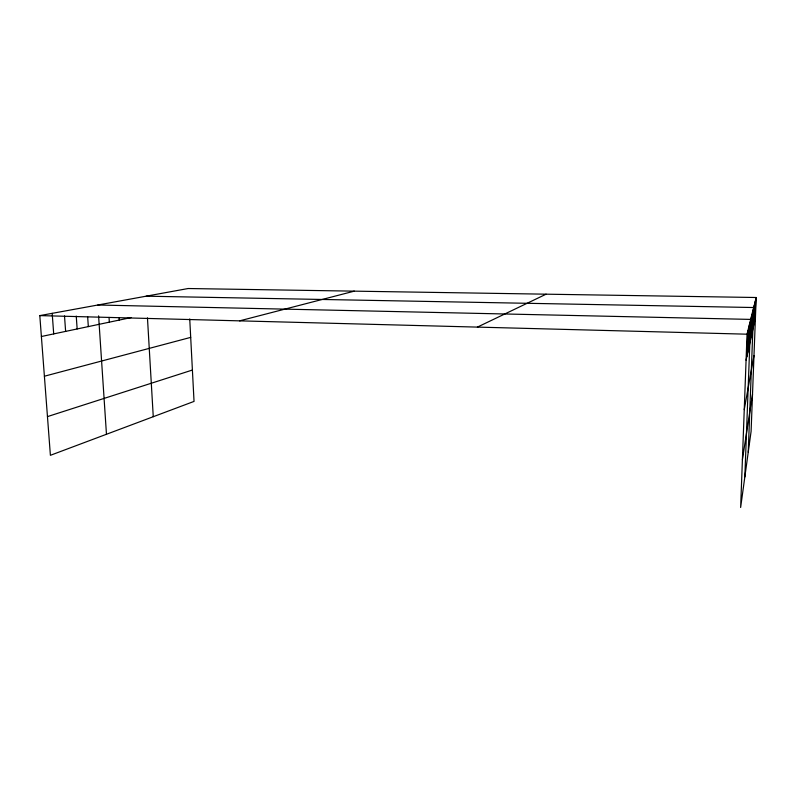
<?xml version="1.0" encoding="UTF-8"?>
<svg xmlns="http://www.w3.org/2000/svg" width="796" height="796" viewBox="0 0 796 796"><rect width="100%" height="100%" fill="white"/><g stroke="black" fill="none" stroke-linecap="round" stroke-linejoin="round"><path stroke-width="1.19" d="M756.2 297.505L747.036 334.191L740.638 507.48L751.096 431.382L756.2 297.505L188.154 288.52L39.8 315.604L50.397 455.312L194.035 401.413L189.737 318.927M746.897 356.518L747.832 330.987M747.673 352.936L748.608 327.922M748.429 349.504L749.344 324.967M749.155 346.2L750.051 322.131M744.837 476.933L750.727 319.405L97.868 305.007M750.499 340.061L751.364 316.858M751.125 337.196L751.981 314.4M751.732 334.439L752.568 312.032M752.31 331.773L753.145 309.734M748.23 452.267L753.693 307.525L146.185 296.182M753.424 326.708L754.23 305.385M753.951 324.29L754.747 303.326M754.459 321.962L755.245 301.316M754.956 319.703L755.732 299.386M742.409 459.67L752.509 394.269M744.25 409.612L753.981 355.553M746.071 360.24L755.434 317.514M477.391 327.106L546.116 294.182M47.462 416.606L192.403 370.04M44.397 376.219L190.702 337.375M239.586 320.858L354.29 291.147M41.382 336.509L131.171 317.554M39.8 315.604L747.036 334.191M52.188 313.345L53.7 333.912M64.506 315.922L65.62 331.395M76.247 316.072L77.152 328.957M87.659 316.798L88.326 326.599M98.585 315.863L106.465 434.278M109.032 317.405L109.341 322.161M119.082 317.733L119.231 320.072M147.459 317.843L153.26 416.716"/></g></svg>
